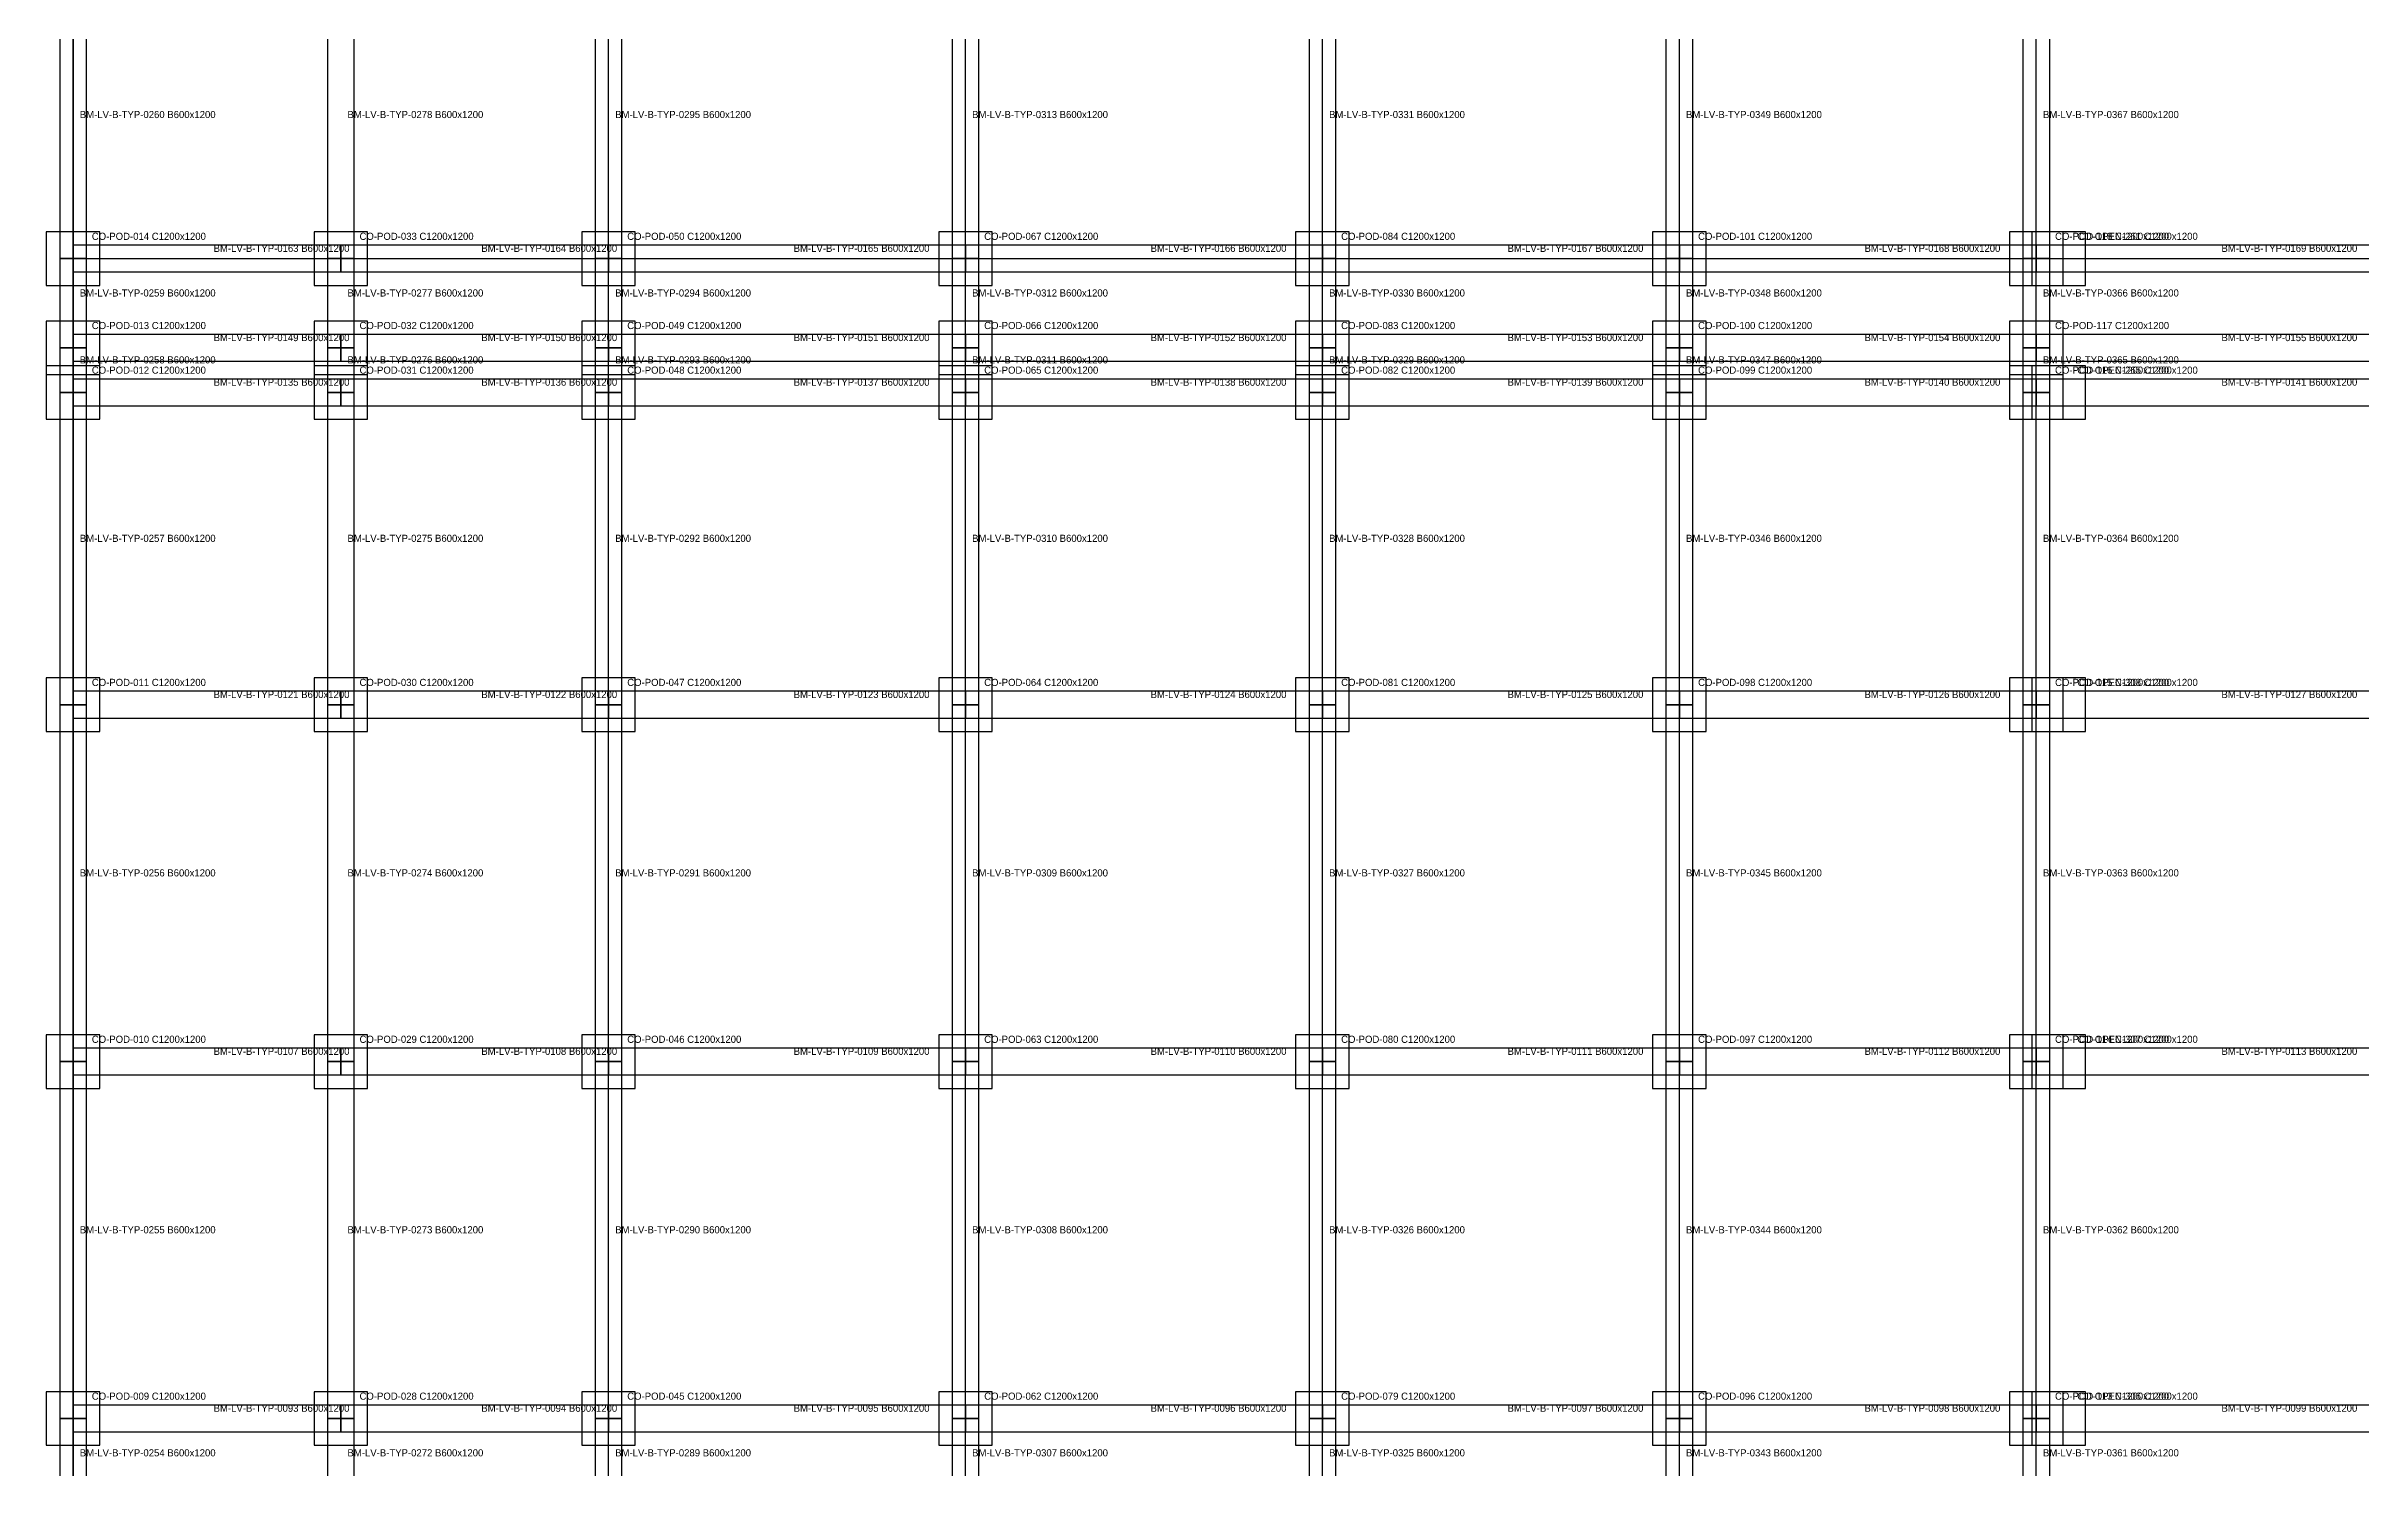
# Model space of a CAD drawing. Header units: millimetres. Extents: x -600 to 227101, y -254450 to 109948.
# Drawn here: x -600 to 51293, y 45874 to 77759 of the extents above; entities that cross this region are included whole.
import ezdxf

# ---------------------------------------------------------------- set-up
doc = ezdxf.new("R2010")
doc.units = ezdxf.units.MM
for name, color, linetype in [('LV-B-TYP_BEAM', 5, 'Continuous'), ('LV-B-TYP_COLUMN', 1, 'Continuous'), ('LV-B-TYP_GRID', 8, 'Continuous'), ('LV-B-TYP_SLAB', 7, 'Continuous'), ('TEXT', 7, 'Continuous')]:
    doc.layers.add(name, color=color, linetype=linetype)

msp = doc.modelspace()

# ---------------------------------------------------------------- linework, layer by layer
at = {"layer": 'LV-B-TYP_BEAM'}
for points in [[(-300, 73000), (300, 73000), (300, 79000), (-300, 79000), (-300, 73000)], [(5700, 73000), (6300, 73000), (6300, 79000), (5700, 79000), (5700, 73000)], [(11700, 73000), (12300, 73000), (12300, 79000), (11700, 79000), (11700, 73000)], [(19700, 73000), (20300, 73000), (20300, 79000), (19700, 79000), (19700, 73000)], [(27700, 73000), (28300, 73000), (28300, 79000), (27700, 79000), (27700, 73000)], [(35700, 73000), (36300, 73000), (36300, 79000), (35700, 79000), (35700, 73000)], [(43700, 73000), (44300, 73000), (44300, 79000), (43700, 79000), (43700, 73000)], [(0, 73300), (0, 72700), (6000, 72700), (6000, 73300), (0, 73300)], [(6000, 73300), (6000, 72700), (12000, 72700), (12000, 73300), (6000, 73300)], [(12000, 73300), (12000, 72700), (20000, 72700), (20000, 73300), (12000, 73300)], [(20000, 73300), (20000, 72700), (28000, 72700), (28000, 73300), (20000, 73300)], [(28000, 73300), (28000, 72700), (36000, 72700), (36000, 73300), (28000, 73300)], [(36000, 73300), (36000, 72700), (44000, 72700), (44000, 73300), (36000, 73300)], [(44000, 73300), (44000, 72700), (52000, 72700), (52000, 73300), (44000, 73300)], [(-300, 71000), (300, 71000), (300, 73000), (-300, 73000), (-300, 71000)], [(5700, 71000), (6300, 71000), (6300, 73000), (5700, 73000), (5700, 71000)], [(11700, 71000), (12300, 71000), (12300, 73000), (11700, 73000), (11700, 71000)], [(19700, 71000), (20300, 71000), (20300, 73000), (19700, 73000), (19700, 71000)], [(27700, 71000), (28300, 71000), (28300, 73000), (27700, 73000), (27700, 71000)], [(35700, 71000), (36300, 71000), (36300, 73000), (35700, 73000), (35700, 71000)], [(43700, 71000), (44300, 71000), (44300, 73000), (43700, 73000), (43700, 71000)], [(0, 71300), (0, 70700), (6000, 70700), (6000, 71300), (0, 71300)], [(6000, 71300), (6000, 70700), (12000, 70700), (12000, 71300), (6000, 71300)], [(12000, 71300), (12000, 70700), (20000, 70700), (20000, 71300), (12000, 71300)], [(20000, 71300), (20000, 70700), (28000, 70700), (28000, 71300), (20000, 71300)], [(28000, 71300), (28000, 70700), (36000, 70700), (36000, 71300), (28000, 71300)], [(36000, 71300), (36000, 70700), (44000, 70700), (44000, 71300), (36000, 71300)], [(44000, 71300), (44000, 70700), (52000, 70700), (52000, 71300), (44000, 71300)], [(-300, 70000), (300, 70000), (300, 71000), (-300, 71000), (-300, 70000)], [(5700, 70000), (6300, 70000), (6300, 71000), (5700, 71000), (5700, 70000)], [(11700, 70000), (12300, 70000), (12300, 71000), (11700, 71000), (11700, 70000)], [(19700, 70000), (20300, 70000), (20300, 71000), (19700, 71000), (19700, 70000)], [(27700, 70000), (28300, 70000), (28300, 71000), (27700, 71000), (27700, 70000)], [(35700, 70000), (36300, 70000), (36300, 71000), (35700, 71000), (35700, 70000)], [(43700, 70000), (44300, 70000), (44300, 71000), (43700, 71000), (43700, 70000)], [(0, 70300), (0, 69700), (6000, 69700), (6000, 70300), (0, 70300)], [(6000, 70300), (6000, 69700), (12000, 69700), (12000, 70300), (6000, 70300)], [(12000, 70300), (12000, 69700), (20000, 69700), (20000, 70300), (12000, 70300)], [(20000, 70300), (20000, 69700), (28000, 69700), (28000, 70300), (20000, 70300)], [(28000, 70300), (28000, 69700), (36000, 69700), (36000, 70300), (28000, 70300)], [(36000, 70300), (36000, 69700), (44000, 69700), (44000, 70300), (36000, 70300)], [(44000, 70300), (44000, 69700), (52000, 69700), (52000, 70300), (44000, 70300)], [(-300, 63000), (300, 63000), (300, 70000), (-300, 70000), (-300, 63000)], [(5700, 63000), (6300, 63000), (6300, 70000), (5700, 70000), (5700, 63000)], [(11700, 63000), (12300, 63000), (12300, 70000), (11700, 70000), (11700, 63000)], [(19700, 63000), (20300, 63000), (20300, 70000), (19700, 70000), (19700, 63000)], [(27700, 63000), (28300, 63000), (28300, 70000), (27700, 70000), (27700, 63000)], [(35700, 63000), (36300, 63000), (36300, 70000), (35700, 70000), (35700, 63000)], [(43700, 63000), (44300, 63000), (44300, 70000), (43700, 70000), (43700, 63000)], [(-300, 55000), (300, 55000), (300, 63000), (-300, 63000), (-300, 55000)], [(0, 63300), (0, 62700), (6000, 62700), (6000, 63300), (0, 63300)], [(5700, 55000), (6300, 55000), (6300, 63000), (5700, 63000), (5700, 55000)], [(6000, 63300), (6000, 62700), (12000, 62700), (12000, 63300), (6000, 63300)], [(11700, 55000), (12300, 55000), (12300, 63000), (11700, 63000), (11700, 55000)], [(12000, 63300), (12000, 62700), (20000, 62700), (20000, 63300), (12000, 63300)], [(19700, 55000), (20300, 55000), (20300, 63000), (19700, 63000), (19700, 55000)], [(20000, 63300), (20000, 62700), (28000, 62700), (28000, 63300), (20000, 63300)], [(27700, 55000), (28300, 55000), (28300, 63000), (27700, 63000), (27700, 55000)], [(28000, 63300), (28000, 62700), (36000, 62700), (36000, 63300), (28000, 63300)], [(35700, 55000), (36300, 55000), (36300, 63000), (35700, 63000), (35700, 55000)], [(36000, 63300), (36000, 62700), (44000, 62700), (44000, 63300), (36000, 63300)], [(43700, 55000), (44300, 55000), (44300, 63000), (43700, 63000), (43700, 55000)], [(44000, 63300), (44000, 62700), (52000, 62700), (52000, 63300), (44000, 63300)], [(0, 55300), (0, 54700), (6000, 54700), (6000, 55300), (0, 55300)], [(6000, 55300), (6000, 54700), (12000, 54700), (12000, 55300), (6000, 55300)], [(12000, 55300), (12000, 54700), (20000, 54700), (20000, 55300), (12000, 55300)], [(20000, 55300), (20000, 54700), (28000, 54700), (28000, 55300), (20000, 55300)], [(28000, 55300), (28000, 54700), (36000, 54700), (36000, 55300), (28000, 55300)], [(36000, 55300), (36000, 54700), (44000, 54700), (44000, 55300), (36000, 55300)], [(44000, 55300), (44000, 54700), (52000, 54700), (52000, 55300), (44000, 55300)], [(-300, 47000), (300, 47000), (300, 55000), (-300, 55000), (-300, 47000)], [(5700, 47000), (6300, 47000), (6300, 55000), (5700, 55000), (5700, 47000)], [(11700, 47000), (12300, 47000), (12300, 55000), (11700, 55000), (11700, 47000)], [(19700, 47000), (20300, 47000), (20300, 55000), (19700, 55000), (19700, 47000)], [(27700, 47000), (28300, 47000), (28300, 55000), (27700, 55000), (27700, 47000)], [(35700, 47000), (36300, 47000), (36300, 55000), (35700, 55000), (35700, 47000)], [(43700, 47000), (44300, 47000), (44300, 55000), (43700, 55000), (43700, 47000)], [(0, 47300), (0, 46700), (6000, 46700), (6000, 47300), (0, 47300)], [(6000, 47300), (6000, 46700), (12000, 46700), (12000, 47300), (6000, 47300)], [(12000, 47300), (12000, 46700), (20000, 46700), (20000, 47300), (12000, 47300)], [(20000, 47300), (20000, 46700), (28000, 46700), (28000, 47300), (20000, 47300)], [(28000, 47300), (28000, 46700), (36000, 46700), (36000, 47300), (28000, 47300)], [(36000, 47300), (36000, 46700), (44000, 46700), (44000, 47300), (36000, 47300)], [(44000, 47300), (44000, 46700), (52000, 46700), (52000, 47300), (44000, 47300)], [(-300, 45000), (300, 45000), (300, 47000), (-300, 47000), (-300, 45000)], [(5700, 45000), (6300, 45000), (6300, 47000), (5700, 47000), (5700, 45000)], [(11700, 45000), (12300, 45000), (12300, 47000), (11700, 47000), (11700, 45000)], [(19700, 45000), (20300, 45000), (20300, 47000), (19700, 47000), (19700, 45000)], [(27700, 45000), (28300, 45000), (28300, 47000), (27700, 47000), (27700, 45000)], [(35700, 45000), (36300, 45000), (36300, 47000), (35700, 47000), (35700, 45000)], [(43700, 45000), (44300, 45000), (44300, 47000), (43700, 47000), (43700, 45000)]]:
    msp.add_lwpolyline(points, close=True, dxfattribs=at)
at = {"layer": 'LV-B-TYP_COLUMN'}
for points in [[(-600, 72400), (600, 72400), (600, 73600), (-600, 73600), (-600, 72400)], [(5400, 72400), (6600, 72400), (6600, 73600), (5400, 73600), (5400, 72400)], [(11400, 72400), (12600, 72400), (12600, 73600), (11400, 73600), (11400, 72400)], [(19400, 72400), (20600, 72400), (20600, 73600), (19400, 73600), (19400, 72400)], [(27400, 72400), (28600, 72400), (28600, 73600), (27400, 73600), (27400, 72400)], [(35400, 72400), (36600, 72400), (36600, 73600), (35400, 73600), (35400, 72400)], [(43400, 72400), (44600, 72400), (44600, 73600), (43400, 73600), (43400, 72400)], [(43900, 72400), (45100, 72400), (45100, 73600), (43900, 73600), (43900, 72400)], [(-600, 70400), (600, 70400), (600, 71600), (-600, 71600), (-600, 70400)], [(5400, 70400), (6600, 70400), (6600, 71600), (5400, 71600), (5400, 70400)], [(11400, 70400), (12600, 70400), (12600, 71600), (11400, 71600), (11400, 70400)], [(19400, 70400), (20600, 70400), (20600, 71600), (19400, 71600), (19400, 70400)], [(27400, 70400), (28600, 70400), (28600, 71600), (27400, 71600), (27400, 70400)], [(35400, 70400), (36600, 70400), (36600, 71600), (35400, 71600), (35400, 70400)], [(43400, 70400), (44600, 70400), (44600, 71600), (43400, 71600), (43400, 70400)], [(-600, 69400), (600, 69400), (600, 70600), (-600, 70600), (-600, 69400)], [(5400, 69400), (6600, 69400), (6600, 70600), (5400, 70600), (5400, 69400)], [(11400, 69400), (12600, 69400), (12600, 70600), (11400, 70600), (11400, 69400)], [(19400, 69400), (20600, 69400), (20600, 70600), (19400, 70600), (19400, 69400)], [(27400, 69400), (28600, 69400), (28600, 70600), (27400, 70600), (27400, 69400)], [(35400, 69400), (36600, 69400), (36600, 70600), (35400, 70600), (35400, 69400)], [(43400, 69400), (44600, 69400), (44600, 70600), (43400, 70600), (43400, 69400)], [(43900, 69400), (45100, 69400), (45100, 70600), (43900, 70600), (43900, 69400)], [(-600, 62400), (600, 62400), (600, 63600), (-600, 63600), (-600, 62400)], [(5400, 62400), (6600, 62400), (6600, 63600), (5400, 63600), (5400, 62400)], [(11400, 62400), (12600, 62400), (12600, 63600), (11400, 63600), (11400, 62400)], [(19400, 62400), (20600, 62400), (20600, 63600), (19400, 63600), (19400, 62400)], [(27400, 62400), (28600, 62400), (28600, 63600), (27400, 63600), (27400, 62400)], [(35400, 62400), (36600, 62400), (36600, 63600), (35400, 63600), (35400, 62400)], [(43400, 62400), (44600, 62400), (44600, 63600), (43400, 63600), (43400, 62400)], [(43900, 62400), (45100, 62400), (45100, 63600), (43900, 63600), (43900, 62400)], [(-600, 54400), (600, 54400), (600, 55600), (-600, 55600), (-600, 54400)], [(5400, 54400), (6600, 54400), (6600, 55600), (5400, 55600), (5400, 54400)], [(11400, 54400), (12600, 54400), (12600, 55600), (11400, 55600), (11400, 54400)], [(19400, 54400), (20600, 54400), (20600, 55600), (19400, 55600), (19400, 54400)], [(27400, 54400), (28600, 54400), (28600, 55600), (27400, 55600), (27400, 54400)], [(35400, 54400), (36600, 54400), (36600, 55600), (35400, 55600), (35400, 54400)], [(43400, 54400), (44600, 54400), (44600, 55600), (43400, 55600), (43400, 54400)], [(43900, 54400), (45100, 54400), (45100, 55600), (43900, 55600), (43900, 54400)], [(-600, 46400), (600, 46400), (600, 47600), (-600, 47600), (-600, 46400)], [(5400, 46400), (6600, 46400), (6600, 47600), (5400, 47600), (5400, 46400)], [(11400, 46400), (12600, 46400), (12600, 47600), (11400, 47600), (11400, 46400)], [(19400, 46400), (20600, 46400), (20600, 47600), (19400, 47600), (19400, 46400)], [(27400, 46400), (28600, 46400), (28600, 47600), (27400, 47600), (27400, 46400)], [(35400, 46400), (36600, 46400), (36600, 47600), (35400, 47600), (35400, 46400)], [(43400, 46400), (44600, 46400), (44600, 47600), (43400, 47600), (43400, 46400)], [(43900, 46400), (45100, 46400), (45100, 47600), (43900, 47600), (43900, 46400)]]:
    msp.add_lwpolyline(points, close=True, dxfattribs=at)
at = {"layer": 'LV-B-TYP_GRID'}
for points in [[(0, 0), (0, 102000)], [(12000, 0), (12000, 102000)], [(20000, 0), (20000, 102000)], [(28000, 0), (28000, 102000)], [(36000, 0), (36000, 102000)], [(44000, 0), (44000, 102000)], [(0, 73000), (104000, 73000)]]:
    msp.add_lwpolyline(points, dxfattribs=at)
at = {"layer": 'LV-B-TYP_SLAB'}
msp.add_lwpolyline([(0, 0), (104000, 0), (104000, 102000), (0, 102000), (0, 0)], close=True, dxfattribs=at)

# ---------------------------------------------------------------- texts
at = {"layer": 'TEXT'}
for s, p in [('BM-LV-B-TYP-0260 B600x1200', (150, 76150)), ('BM-LV-B-TYP-0278 B600x1200', (6150, 76150)), ('BM-LV-B-TYP-0295 B600x1200', (12150, 76150)), ('BM-LV-B-TYP-0313 B600x1200', (20150, 76150)), ('BM-LV-B-TYP-0331 B600x1200', (28150, 76150)), ('BM-LV-B-TYP-0349 B600x1200', (36150, 76150)), ('BM-LV-B-TYP-0367 B600x1200', (44150, 76150)), ('CO-POD-014 C1200x1200', (420, 73420)), ('BM-LV-B-TYP-0163 B600x1200', (3150, 73150)), ('CO-POD-033 C1200x1200', (6420, 73420)), ('BM-LV-B-TYP-0164 B600x1200', (9150, 73150)), ('CO-POD-050 C1200x1200', (12420, 73420)), ('BM-LV-B-TYP-0165 B600x1200', (16150, 73150)), ('CO-POD-067 C1200x1200', (20420, 73420)), ('BM-LV-B-TYP-0166 B600x1200', (24150, 73150)), ('CO-POD-084 C1200x1200', (28420, 73420)), ('BM-LV-B-TYP-0167 B600x1200', (32150, 73150)), ('CO-POD-101 C1200x1200', (36420, 73420)), ('BM-LV-B-TYP-0168 B600x1200', (40150, 73150)), ('CO-POD-118 C1200x1200', (44420, 73420)), ('CO-OPEN-261 C1200x1200', (44920, 73420)), ('BM-LV-B-TYP-0169 B600x1200', (48150, 73150)), ('BM-LV-B-TYP-0259 B600x1200', (150, 72150)), ('BM-LV-B-TYP-0277 B600x1200', (6150, 72150)), ('BM-LV-B-TYP-0294 B600x1200', (12150, 72150)), ('BM-LV-B-TYP-0312 B600x1200', (20150, 72150)), ('BM-LV-B-TYP-0330 B600x1200', (28150, 72150)), ('BM-LV-B-TYP-0348 B600x1200', (36150, 72150)), ('BM-LV-B-TYP-0366 B600x1200', (44150, 72150)), ('CO-POD-013 C1200x1200', (420, 71420)), ('BM-LV-B-TYP-0149 B600x1200', (3150, 71150)), ('CO-POD-032 C1200x1200', (6420, 71420)), ('BM-LV-B-TYP-0150 B600x1200', (9150, 71150)), ('CO-POD-049 C1200x1200', (12420, 71420)), ('BM-LV-B-TYP-0151 B600x1200', (16150, 71150)), ('CO-POD-066 C1200x1200', (20420, 71420)), ('BM-LV-B-TYP-0152 B600x1200', (24150, 71150)), ('CO-POD-083 C1200x1200', (28420, 71420)), ('BM-LV-B-TYP-0153 B600x1200', (32150, 71150)), ('CO-POD-100 C1200x1200', (36420, 71420)), ('BM-LV-B-TYP-0154 B600x1200', (40150, 71150)), ('CO-POD-117 C1200x1200', (44420, 71420)), ('BM-LV-B-TYP-0155 B600x1200', (48150, 71150)), ('BM-LV-B-TYP-0258 B600x1200', (150, 70650)), ('CO-POD-012 C1200x1200', (420, 70420)), ('BM-LV-B-TYP-0276 B600x1200', (6150, 70650)), ('CO-POD-031 C1200x1200', (6420, 70420)), ('BM-LV-B-TYP-0293 B600x1200', (12150, 70650)), ('CO-POD-048 C1200x1200', (12420, 70420)), ('BM-LV-B-TYP-0311 B600x1200', (20150, 70650)), ('CO-POD-065 C1200x1200', (20420, 70420)), ('BM-LV-B-TYP-0329 B600x1200', (28150, 70650)), ('CO-POD-082 C1200x1200', (28420, 70420)), ('BM-LV-B-TYP-0347 B600x1200', (36150, 70650)), ('CO-POD-099 C1200x1200', (36420, 70420)), ('BM-LV-B-TYP-0365 B600x1200', (44150, 70650)), ('CO-POD-116 C1200x1200', (44420, 70420)), ('CO-OPEN-265 C1200x1200', (44920, 70420)), ('BM-LV-B-TYP-0135 B600x1200', (3150, 70150)), ('BM-LV-B-TYP-0136 B600x1200', (9150, 70150)), ('BM-LV-B-TYP-0137 B600x1200', (16150, 70150)), ('BM-LV-B-TYP-0138 B600x1200', (24150, 70150)), ('BM-LV-B-TYP-0139 B600x1200', (32150, 70150)), ('BM-LV-B-TYP-0140 B600x1200', (40150, 70150)), ('BM-LV-B-TYP-0141 B600x1200', (48150, 70150)), ('BM-LV-B-TYP-0257 B600x1200', (150, 66650)), ('BM-LV-B-TYP-0275 B600x1200', (6150, 66650)), ('BM-LV-B-TYP-0292 B600x1200', (12150, 66650)), ('BM-LV-B-TYP-0310 B600x1200', (20150, 66650)), ('BM-LV-B-TYP-0328 B600x1200', (28150, 66650)), ('BM-LV-B-TYP-0346 B600x1200', (36150, 66650)), ('BM-LV-B-TYP-0364 B600x1200', (44150, 66650)), ('CO-POD-011 C1200x1200', (420, 63420)), ('BM-LV-B-TYP-0121 B600x1200', (3150, 63150)), ('CO-POD-030 C1200x1200', (6420, 63420)), ('BM-LV-B-TYP-0122 B600x1200', (9150, 63150)), ('CO-POD-047 C1200x1200', (12420, 63420)), ('BM-LV-B-TYP-0123 B600x1200', (16150, 63150)), ('CO-POD-064 C1200x1200', (20420, 63420)), ('BM-LV-B-TYP-0124 B600x1200', (24150, 63150)), ('CO-POD-081 C1200x1200', (28420, 63420)), ('BM-LV-B-TYP-0125 B600x1200', (32150, 63150)), ('CO-POD-098 C1200x1200', (36420, 63420)), ('BM-LV-B-TYP-0126 B600x1200', (40150, 63150)), ('CO-POD-115 C1200x1200', (44420, 63420)), ('CO-OPEN-308 C1200x1200', (44920, 63420)), ('BM-LV-B-TYP-0127 B600x1200', (48150, 63150)), ('BM-LV-B-TYP-0256 B600x1200', (150, 59150)), ('BM-LV-B-TYP-0274 B600x1200', (6150, 59150)), ('BM-LV-B-TYP-0291 B600x1200', (12150, 59150)), ('BM-LV-B-TYP-0309 B600x1200', (20150, 59150)), ('BM-LV-B-TYP-0327 B600x1200', (28150, 59150)), ('BM-LV-B-TYP-0345 B600x1200', (36150, 59150)), ('BM-LV-B-TYP-0363 B600x1200', (44150, 59150)), ('CO-POD-010 C1200x1200', (420, 55420)), ('CO-POD-029 C1200x1200', (6420, 55420)), ('CO-POD-046 C1200x1200', (12420, 55420)), ('CO-POD-063 C1200x1200', (20420, 55420)), ('CO-POD-080 C1200x1200', (28420, 55420)), ('CO-POD-097 C1200x1200', (36420, 55420)), ('CO-POD-114 C1200x1200', (44420, 55420)), ('CO-OPEN-307 C1200x1200', (44920, 55420)), ('BM-LV-B-TYP-0107 B600x1200', (3150, 55150)), ('BM-LV-B-TYP-0108 B600x1200', (9150, 55150)), ('BM-LV-B-TYP-0109 B600x1200', (16150, 55150)), ('BM-LV-B-TYP-0110 B600x1200', (24150, 55150)), ('BM-LV-B-TYP-0111 B600x1200', (32150, 55150)), ('BM-LV-B-TYP-0112 B600x1200', (40150, 55150)), ('BM-LV-B-TYP-0113 B600x1200', (48150, 55150)), ('BM-LV-B-TYP-0255 B600x1200', (150, 51150)), ('BM-LV-B-TYP-0273 B600x1200', (6150, 51150)), ('BM-LV-B-TYP-0290 B600x1200', (12150, 51150)), ('BM-LV-B-TYP-0308 B600x1200', (20150, 51150)), ('BM-LV-B-TYP-0326 B600x1200', (28150, 51150)), ('BM-LV-B-TYP-0344 B600x1200', (36150, 51150)), ('BM-LV-B-TYP-0362 B600x1200', (44150, 51150)), ('CO-POD-009 C1200x1200', (420, 47420)), ('BM-LV-B-TYP-0093 B600x1200', (3150, 47150)), ('CO-POD-028 C1200x1200', (6420, 47420)), ('BM-LV-B-TYP-0094 B600x1200', (9150, 47150)), ('CO-POD-045 C1200x1200', (12420, 47420)), ('BM-LV-B-TYP-0095 B600x1200', (16150, 47150)), ('CO-POD-062 C1200x1200', (20420, 47420)), ('BM-LV-B-TYP-0096 B600x1200', (24150, 47150)), ('CO-POD-079 C1200x1200', (28420, 47420)), ('BM-LV-B-TYP-0097 B600x1200', (32150, 47150)), ('CO-POD-096 C1200x1200', (36420, 47420)), ('BM-LV-B-TYP-0098 B600x1200', (40150, 47150)), ('CO-POD-113 C1200x1200', (44420, 47420)), ('CO-OPEN-306 C1200x1200', (44920, 47420)), ('BM-LV-B-TYP-0099 B600x1200', (48150, 47150)), ('BM-LV-B-TYP-0254 B600x1200', (150, 46150)), ('BM-LV-B-TYP-0272 B600x1200', (6150, 46150)), ('BM-LV-B-TYP-0289 B600x1200', (12150, 46150)), ('BM-LV-B-TYP-0307 B600x1200', (20150, 46150)), ('BM-LV-B-TYP-0325 B600x1200', (28150, 46150)), ('BM-LV-B-TYP-0343 B600x1200', (36150, 46150)), ('BM-LV-B-TYP-0361 B600x1200', (44150, 46150))]:
    msp.add_text(s, height=160, dxfattribs=at).set_placement(p)

doc.saveas('drawing.dxf')
